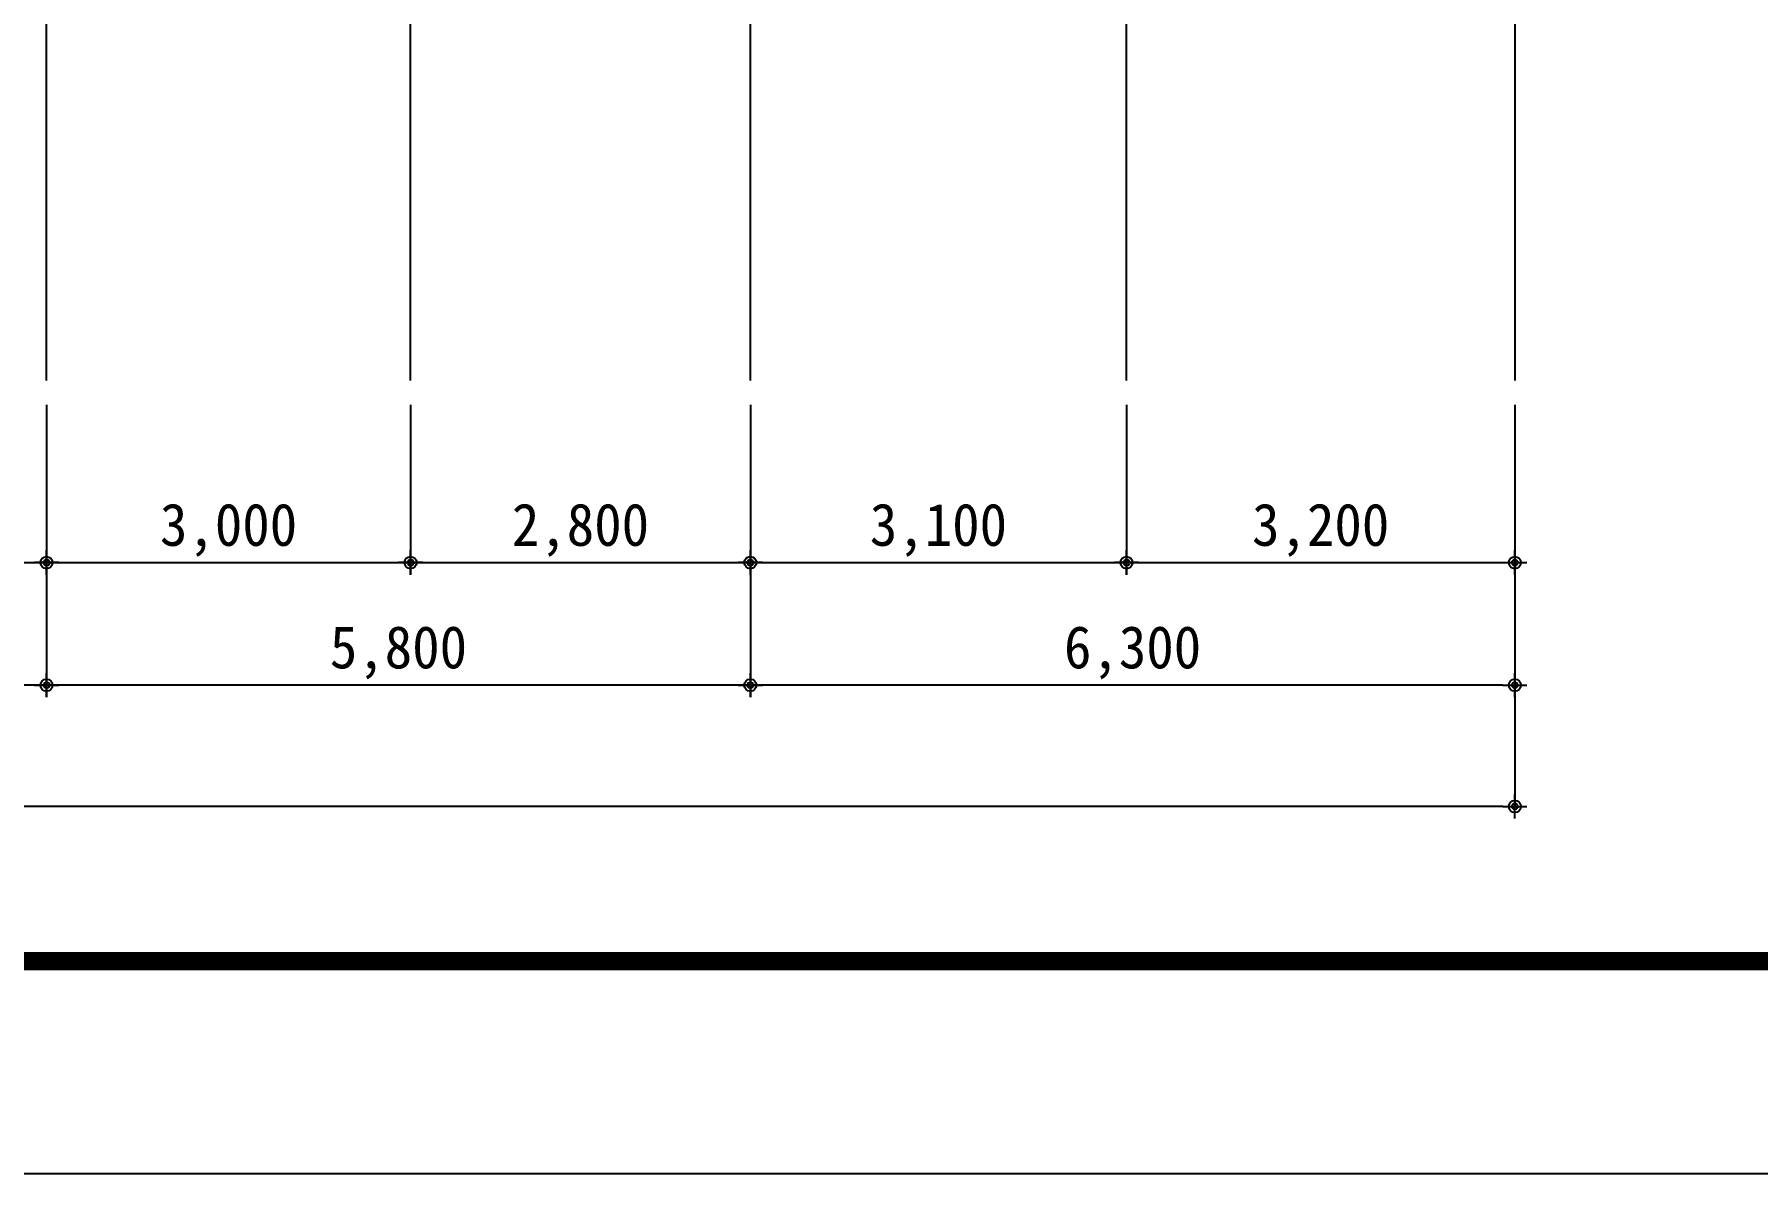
# Model space of a CAD drawing. Header units: millimetres. Extents: x 315000 to 378000, y 0 to 44550.
# Drawn here: x 342502 to 356702, y 0 to 9390 of the extents above; entities that cross this region are included whole.
import ezdxf

# ---------------------------------------------------------------- set-up
doc = ezdxf.new("R2010")
doc.units = ezdxf.units.MM
doc.header["$LTSCALE"] = 100
doc.linetypes.add('CEN', pattern=[62, 60, -1, 0, -1])
for name, color, linetype in [('CEN', 1, 'CEN'), ('DIM', 7, 'Continuous'), ('FOR', 4, 'Continuous'), ('ZC301', 7, 'Continuous')]:
    doc.layers.add(name, color=color, linetype=linetype)
doc.styles.add('돋움', font='')
doc.styles.get('돋움').set_extended_font_data('DotumChe')
doc.dimstyles.new('ISO-25', dxfattribs={"dimtxt": 2.5, "dimasz": 2.5, "dimexe": 1.25, "dimexo": 0.625, "dimtad": 1, "dimtxsty": 'STANDARD', "dimcen": 2.5, "dimadec": 0, "dimazin": 0, "dimtfac": 1, "dimtmove": 0, "dimatfit": 3, "dimfxl": 1, "dimarcsym": 0})

# ---------------------------------------------------------------- blocks, each defined once
blk = doc.blocks.new('Z_DOT')
at = {"layer": 'DIM', "color": 0}
for p, q in [((-1, 0), (1, 0)), ((0, -1), (0, 1))]:
    blk.add_line(p, q, dxfattribs=at)
for radius in [0.5, 0.25]:
    blk.add_circle((0, 0), radius, dxfattribs=at)
blk = doc.blocks.new('*D16')
at = {"layer": 'Defpoints', "color": 0, "transparency": 16777216}
for p in [(335502, 6536), (342602, 6536), (335502, 4026)]:
    blk.add_point(p, dxfattribs=at)
at = {"layer": 'DIM', "color": 6, "lineweight": -2, "transparency": 16777216}
for p, q in [((335502, 6336), (335502, 4026)), ((342602, 6336), (342602, 4026)), ((342502, 4026), (335602, 4026))]:
    blk.add_line(p, q, dxfattribs=at)
at = {"layer": 'DIM', "color": 6, "lineweight": -2, "transparency": 16777216, "xscale": 100, "yscale": 100, "zscale": 100, "rotation": 180}
blk.add_blockref('Z_DOT', (335502, 4026), dxfattribs=at)
at = {"layer": 'DIM', "color": 6, "lineweight": -2, "transparency": 16777216, "xscale": 100, "yscale": 100, "zscale": 100}
blk.add_blockref('Z_DOT', (342602, 4026), dxfattribs=at)
at = {"layer": 'DIM', "color": 0, "transparency": 16777216, "insert": (339052, 4294), "char_height": 350, "attachment_point": 5, "style": '돋움'}
blk.add_mtext('7,100', dxfattribs=at)
blk = doc.blocks.new('*D17')
at = {"layer": 'Defpoints', "color": 0, "transparency": 16777216}
for p in [(342602, 6536), (348402, 6536), (342602, 4026)]:
    blk.add_point(p, dxfattribs=at)
at = {"layer": 'DIM', "color": 6, "lineweight": -2, "transparency": 16777216}
for p, q in [((342602, 6336), (342602, 4026)), ((348402, 6336), (348402, 4026)), ((348302, 4026), (342702, 4026))]:
    blk.add_line(p, q, dxfattribs=at)
at = {"layer": 'DIM', "color": 6, "lineweight": -2, "transparency": 16777216, "xscale": 100, "yscale": 100, "zscale": 100, "rotation": 180}
blk.add_blockref('Z_DOT', (342602, 4026), dxfattribs=at)
at = {"layer": 'DIM', "color": 6, "lineweight": -2, "transparency": 16777216, "xscale": 100, "yscale": 100, "zscale": 100}
blk.add_blockref('Z_DOT', (348402, 4026), dxfattribs=at)
at = {"layer": 'DIM', "color": 0, "transparency": 16777216, "insert": (345502, 4294), "char_height": 350, "attachment_point": 5, "style": '돋움'}
blk.add_mtext('5,800', dxfattribs=at)
blk = doc.blocks.new('*D18')
at = {"layer": 'Defpoints', "color": 0, "transparency": 16777216}
for p in [(348402, 6536), (354702, 6536), (348402, 4026)]:
    blk.add_point(p, dxfattribs=at)
at = {"layer": 'DIM', "color": 6, "lineweight": -2, "transparency": 16777216}
for p, q in [((348402, 6336), (348402, 4026)), ((354702, 6336), (354702, 4026)), ((354602, 4026), (348502, 4026))]:
    blk.add_line(p, q, dxfattribs=at)
at = {"layer": 'DIM', "color": 6, "lineweight": -2, "transparency": 16777216, "xscale": 100, "yscale": 100, "zscale": 100, "rotation": 180}
blk.add_blockref('Z_DOT', (348402, 4026), dxfattribs=at)
at = {"layer": 'DIM', "color": 6, "lineweight": -2, "transparency": 16777216, "xscale": 100, "yscale": 100, "zscale": 100}
blk.add_blockref('Z_DOT', (354702, 4026), dxfattribs=at)
at = {"layer": 'DIM', "color": 0, "transparency": 16777216, "insert": (351552, 4294), "char_height": 350, "attachment_point": 5, "style": '돋움'}
blk.add_mtext('6,300', dxfattribs=at)
blk = doc.blocks.new('*D19')
at = {"layer": 'Defpoints', "color": 0, "transparency": 16777216}
for p in [(327702, 6536), (354702, 6536), (327702, 3026)]:
    blk.add_point(p, dxfattribs=at)
at = {"layer": 'DIM', "color": 6, "lineweight": -2, "transparency": 16777216}
for p, q in [((327702, 6336), (327702, 3026)), ((354702, 6336), (354702, 3026)), ((354602, 3026), (327802, 3026))]:
    blk.add_line(p, q, dxfattribs=at)
at = {"layer": 'DIM', "color": 6, "lineweight": -2, "transparency": 16777216, "xscale": 100, "yscale": 100, "zscale": 100, "rotation": 180}
blk.add_blockref('Z_DOT', (327702, 3026), dxfattribs=at)
at = {"layer": 'DIM', "color": 6, "lineweight": -2, "transparency": 16777216, "xscale": 100, "yscale": 100, "zscale": 100}
blk.add_blockref('Z_DOT', (354702, 3026), dxfattribs=at)
at = {"layer": 'DIM', "color": 0, "transparency": 16777216, "insert": (341202, 3294), "char_height": 350, "attachment_point": 5, "style": '돋움'}
blk.add_mtext('27,000', dxfattribs=at)
blk = doc.blocks.new('A$C0DB842BB')
at = {"layer": 'FOR', "color": 1}
blk.add_lwpolyline([(63000, 0), (63000, 44550), (0, 44550), (0, 0)], close=True, dxfattribs=at)
at = {"layer": 'FOR', "color": 7, "const_width": 150}
blk.add_lwpolyline([(61688, 43250), (2187, 43250), (2187, 1750), (61688, 1750)], close=True, dxfattribs=at)
blk = doc.blocks.new('*D32')
at = {"layer": 'Defpoints', "color": 0, "transparency": 16777216}
for p in [(339052, 6536), (342602, 6536), (342602, 5036)]:
    blk.add_point(p, dxfattribs=at)
at = {"layer": 'DIM', "color": 6, "lineweight": -2, "transparency": 16777216}
for p, q in [((339052, 6336), (339052, 5036)), ((342602, 6336), (342602, 5036)), ((339152, 5036), (342502, 5036))]:
    blk.add_line(p, q, dxfattribs=at)
at = {"layer": 'DIM', "color": 6, "lineweight": -2, "transparency": 16777216, "xscale": 100, "yscale": 100, "zscale": 100, "rotation": 180}
blk.add_blockref('Z_DOT', (339052, 5036), dxfattribs=at)
at = {"layer": 'DIM', "color": 6, "lineweight": -2, "transparency": 16777216, "xscale": 100, "yscale": 100, "zscale": 100}
blk.add_blockref('Z_DOT', (342602, 5036), dxfattribs=at)
at = {"layer": 'DIM', "color": 0, "transparency": 16777216, "insert": (340827, 5304), "char_height": 350, "attachment_point": 5, "style": '돋움'}
blk.add_mtext('3,550', dxfattribs=at)
blk = doc.blocks.new('*D34')
at = {"layer": 'Defpoints', "color": 0, "transparency": 16777216}
for p in [(345602, 6536), (348402, 6536), (348402, 5036)]:
    blk.add_point(p, dxfattribs=at)
at = {"layer": 'DIM', "color": 6, "lineweight": -2, "transparency": 16777216}
for p, q in [((345602, 6336), (345602, 5036)), ((348402, 6336), (348402, 5036)), ((345702, 5036), (348302, 5036))]:
    blk.add_line(p, q, dxfattribs=at)
at = {"layer": 'DIM', "color": 6, "lineweight": -2, "transparency": 16777216, "xscale": 100, "yscale": 100, "zscale": 100, "rotation": 180}
blk.add_blockref('Z_DOT', (345602, 5036), dxfattribs=at)
at = {"layer": 'DIM', "color": 6, "lineweight": -2, "transparency": 16777216, "xscale": 100, "yscale": 100, "zscale": 100}
blk.add_blockref('Z_DOT', (348402, 5036), dxfattribs=at)
at = {"layer": 'DIM', "color": 0, "transparency": 16777216, "insert": (347002, 5304), "char_height": 350, "attachment_point": 5, "style": '돋움'}
blk.add_mtext('2,800', dxfattribs=at)
blk = doc.blocks.new('*D35')
at = {"layer": 'Defpoints', "color": 0, "transparency": 16777216}
for p in [(342602, 6536), (345602, 6536), (345602, 5036)]:
    blk.add_point(p, dxfattribs=at)
at = {"layer": 'DIM', "color": 6, "lineweight": -2, "transparency": 16777216}
for p, q in [((342602, 6336), (342602, 5036)), ((345602, 6336), (345602, 5036)), ((342702, 5036), (345502, 5036))]:
    blk.add_line(p, q, dxfattribs=at)
at = {"layer": 'DIM', "color": 6, "lineweight": -2, "transparency": 16777216, "xscale": 100, "yscale": 100, "zscale": 100, "rotation": 180}
blk.add_blockref('Z_DOT', (342602, 5036), dxfattribs=at)
at = {"layer": 'DIM', "color": 6, "lineweight": -2, "transparency": 16777216, "xscale": 100, "yscale": 100, "zscale": 100}
blk.add_blockref('Z_DOT', (345602, 5036), dxfattribs=at)
at = {"layer": 'DIM', "color": 0, "transparency": 16777216, "insert": (344102, 5304), "char_height": 350, "attachment_point": 5, "style": '돋움'}
blk.add_mtext('3,000', dxfattribs=at)
blk = doc.blocks.new('*D36')
at = {"layer": 'Defpoints', "color": 0, "transparency": 16777216}
for p in [(351502, 6536), (354702, 6536), (354702, 5036)]:
    blk.add_point(p, dxfattribs=at)
at = {"layer": 'DIM', "color": 6, "lineweight": -2, "transparency": 16777216}
for p, q in [((351502, 6336), (351502, 5036)), ((354702, 6336), (354702, 5036)), ((351602, 5036), (354602, 5036))]:
    blk.add_line(p, q, dxfattribs=at)
at = {"layer": 'DIM', "color": 6, "lineweight": -2, "transparency": 16777216, "xscale": 100, "yscale": 100, "zscale": 100, "rotation": 180}
blk.add_blockref('Z_DOT', (351502, 5036), dxfattribs=at)
at = {"layer": 'DIM', "color": 6, "lineweight": -2, "transparency": 16777216, "xscale": 100, "yscale": 100, "zscale": 100}
blk.add_blockref('Z_DOT', (354702, 5036), dxfattribs=at)
at = {"layer": 'DIM', "color": 0, "transparency": 16777216, "insert": (353102, 5304), "char_height": 350, "attachment_point": 5, "style": '돋움'}
blk.add_mtext('3,200', dxfattribs=at)
blk = doc.blocks.new('*D37')
at = {"layer": 'Defpoints', "color": 0, "transparency": 16777216}
for p in [(348402, 6536), (351502, 6536), (351502, 5036)]:
    blk.add_point(p, dxfattribs=at)
at = {"layer": 'DIM', "color": 6, "lineweight": -2, "transparency": 16777216}
for p, q in [((348402, 6336), (348402, 5036)), ((351502, 6336), (351502, 5036)), ((348502, 5036), (351402, 5036))]:
    blk.add_line(p, q, dxfattribs=at)
at = {"layer": 'DIM', "color": 6, "lineweight": -2, "transparency": 16777216, "xscale": 100, "yscale": 100, "zscale": 100, "rotation": 180}
blk.add_blockref('Z_DOT', (348402, 5036), dxfattribs=at)
at = {"layer": 'DIM', "color": 6, "lineweight": -2, "transparency": 16777216, "xscale": 100, "yscale": 100, "zscale": 100}
blk.add_blockref('Z_DOT', (351502, 5036), dxfattribs=at)
at = {"layer": 'DIM', "color": 0, "transparency": 16777216, "insert": (349952, 5304), "char_height": 350, "attachment_point": 5, "style": '돋움'}
blk.add_mtext('3,100', dxfattribs=at)

msp = doc.modelspace()

# ---------------------------------------------------------------- linework, layer by layer
at = {"layer": 'CEN'}
for p, q in [((342602.3, 6535.8), (342602.3, 35635.8)), ((348402.3, 6535.8), (348402.3, 35635.8)), ((354702.3, 35635.8), (354702.3, 6535.8)), ((345602.3, 6535.8), (345602.3, 22335.8)), ((351502.3, 6535.8), (351502.3, 22335.8))]:
    msp.add_line(p, q, dxfattribs=at)

# ---------------------------------------------------------------- block references
at = {"layer": 'ZC301'}
msp.add_blockref('A$C0DB842BB', (315000, 0), dxfattribs=at)

# ---------------------------------------------------------------- dimensions: what is measured, and where the dimension line sits
at = {"layer": 'DIM'}
for base, p1, p2, picture, middle in [((327702.3, 3025.8), (354702.3, 6535.8), (327702.3, 6535.8), '*D19', (341202.3, 3294.1)), ((335502.3, 4025.8), (342602.3, 6535.8), (335502.3, 6535.8), '*D16', (339052.3, 4294.1)), ((342602.3, 4025.8), (348402.3, 6535.8), (342602.3, 6535.8), '*D17', (345502.3, 4294.1)), ((348402.3, 4025.8), (354702.3, 6535.8), (348402.3, 6535.8), '*D18', (351552.3, 4294.1))]:
    dim = msp.add_linear_dim(base=base, p1=p1, p2=p2, angle=180, dimstyle='ISO-25', override={"dimscale": 100, "dimtxt": 3.5, "dimasz": 1, "dimexe": 0, "dimexo": 2, "dimgap": 0.6, "dimdec": 0, "dimlunit": 6, "dimtxsty": '돋움', "dimblk1": 'Z_DOT', "dimblk2": 'Z_DOT', "dimsah": 1, "dimclrd": 6, "dimclre": 6, "dimtix": 1}, dxfattribs=at)
    dim.commit()
    dim.dimension.update_dxf_attribs({"geometry": picture, "text_midpoint": middle})
for base, p1, p2, picture, middle in [((342602.3, 5035.7), (339052.3, 6535.8), (342602.3, 6535.8), '*D32', (340827.3, 5304)), ((345602.3, 5035.7), (342602.3, 6535.8), (345602.3, 6535.8), '*D35', (344102.3, 5304)), ((348402.3, 5035.7), (345602.3, 6535.8), (348402.3, 6535.8), '*D34', (347002.3, 5304)), ((351502.3, 5035.7), (348402.3, 6535.8), (351502.3, 6535.8), '*D37', (349952.3, 5304)), ((354702.3, 5035.7), (351502.3, 6535.8), (354702.3, 6535.8), '*D36', (353102.3, 5304))]:
    dim = msp.add_linear_dim(base=base, p1=p1, p2=p2, dimstyle='ISO-25', override={"dimscale": 100, "dimtxt": 3.5, "dimasz": 1, "dimexe": 0, "dimexo": 2, "dimgap": 0.6, "dimdec": 0, "dimlunit": 6, "dimtxsty": '돋움', "dimblk1": 'Z_DOT', "dimblk2": 'Z_DOT', "dimsah": 1, "dimclrd": 6, "dimclre": 6, "dimtix": 1}, dxfattribs=at)
    dim.commit()
    dim.dimension.update_dxf_attribs({"geometry": picture, "text_midpoint": middle})

doc.saveas('drawing.dxf')
